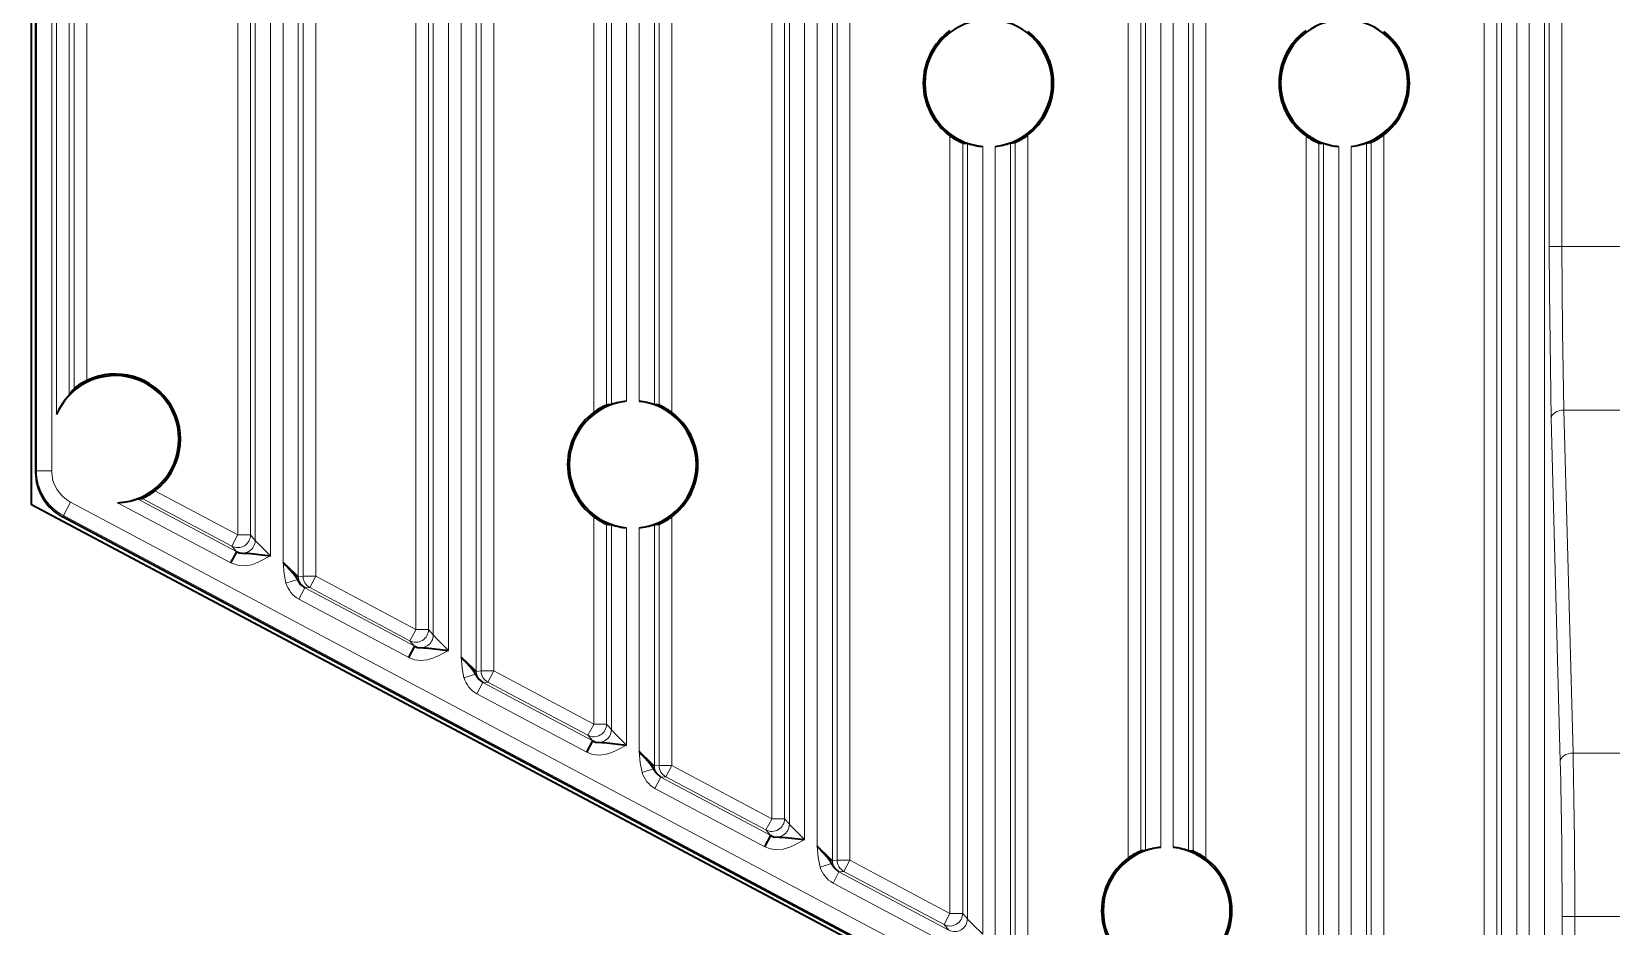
# Model space of a CAD drawing. Extents: x -45 to 645, y -160 to 467.
# Drawn here: x 17 to 79.1, y 161.9 to 197.1 of the extents above; entities that cross this region are included whole.
import ezdxf

# ---------------------------------------------------------------- set-up
doc = ezdxf.new("R2010")
doc.units = 0

msp = doc.modelspace()

# ---------------------------------------------------------------- linework, layer by layer
at = {"color": 7, "lineweight": 13}
for p, q in [((39.079, 182.133), (39.079, 234.624)), ((39.578, 234.624), (39.578, 182.419)), ((41.642, 182.416), (41.642, 234.624)), ((42.142, 234.624), (42.142, 182.128)), ((39.765, 182.437), (39.765, 230.045)), ((40.365, 182.566), (40.365, 230.045)), ((40.856, 230.011), (40.856, 182.566)), ((41.456, 230.011), (41.456, 182.435)), ((35.142, 218.056), (35.142, 171.964)), ((49.142, 218.069), (49.142, 164.522)), ((63.142, 218.032), (63.142, 164.58)), ((77.142, 218.234), (77.142, 188.65)), ((32.079, 173.593), (32.079, 217.996)), ((32.578, 217.721), (32.578, 173.593)), ((32.765, 173.376), (32.765, 217.706)), ((33.365, 172.771), (33.365, 217.586)), ((33.856, 217.594), (33.856, 172.509)), ((34.456, 217.735), (34.456, 171.946)), ((34.642, 171.964), (34.642, 217.757)), ((46.079, 166.15), (46.079, 217.985)), ((46.578, 217.715), (46.578, 166.15)), ((46.765, 165.934), (46.765, 217.701)), ((47.365, 165.328), (47.365, 217.585)), ((47.856, 217.596), (47.856, 165.067)), ((48.456, 217.741), (48.456, 164.503)), ((48.642, 164.522), (48.642, 217.764)), ((60.079, 164.594), (60.079, 218.018)), ((60.578, 217.735), (60.578, 164.878)), ((60.765, 164.896), (60.765, 217.717)), ((61.365, 165.023), (61.365, 217.589)), ((61.856, 217.591), (61.856, 165.021)), ((62.456, 217.723), (62.456, 164.889)), ((62.642, 164.869), (62.642, 217.743)), ((74.079, 155.147), (74.079, 217.863)), ((74.578, 217.645), (74.578, 155.147)), ((74.765, 155.138), (74.765, 217.646)), ((75.365, 155.777), (75.365, 217.578)), ((75.856, 150.431), (75.856, 217.627)), ((76.456, 150.431), (76.456, 217.823)), ((76.642, 188.65), (76.642, 217.863)), ((18.642, 183.059), (18.642, 203.798)), ((19.142, 203.816), (19.142, 183.382)), ((17.16, 201.289), (17.16, 179.835)), ((17.76, 201.288), (17.76, 179.835)), ((25.079, 177.314), (25.079, 197.995)), ((25.578, 197.721), (25.578, 177.314)), ((25.765, 177.097), (25.765, 197.705)), ((26.365, 176.492), (26.365, 197.586)), ((26.856, 197.595), (26.856, 176.231)), ((27.456, 197.735), (27.456, 175.667)), ((27.642, 175.685), (27.642, 197.757)), ((28.142, 198.057), (28.142, 175.685)), ((53.079, 162.429), (53.079, 193.01)), ((53.578, 192.729), (53.578, 162.429)), ((53.765, 162.212), (53.765, 192.712)), ((54.365, 161.607), (54.365, 192.588)), ((54.856, 192.592), (54.856, 161.345)), ((55.456, 192.728), (55.456, 160.782)), ((55.642, 160.8), (55.642, 192.748)), ((56.142, 193.042), (56.142, 160.8)), ((67.079, 154.986), (67.079, 193.002)), ((67.578, 192.725), (67.578, 154.986)), ((67.765, 154.77), (67.765, 192.709)), ((68.365, 154.164), (68.365, 192.587)), ((68.856, 192.593), (68.856, 153.903)), ((69.456, 192.732), (69.456, 153.34)), ((69.642, 153.358), (69.642, 192.753)), ((70.142, 193.05), (70.142, 153.358)), ((18.502, 178.599), (73.8, 149.195)), ((18.22, 178.07), (73.519, 148.666)), ((77.145, 104.749), (77.145, 162.302))]:
    msp.add_line(p, q, dxfattribs=at)
at = {"color": 7, "lineweight": 35}
for p, q in [((16.97, 178.498), (16.97, 201.571)), ((17.127, 201.451), (17.127, 179.783)), ((75.807, 147.22), (16.97, 178.498)), ((73.571, 148.575), (18.188, 178.017))]:
    msp.add_line(p, q, dxfattribs=at)
at = {"color": 7, "lineweight": 13, "ltscale": 0.480886}
msp.add_line((17.953, 182.043), (17.953, 201.278), dxfattribs=at)
at = {"color": 7, "lineweight": 13, "ltscale": 0.461649}
msp.add_line((18.453, 182.812), (18.453, 201.278), dxfattribs=at)
at = {"color": 7, "lineweight": 13, "ltscale": 0.012494}
for p, q in [((77.142, 188.65), (76.642, 188.65)), ((25.578, 177.314), (25.079, 177.314)), ((27.642, 175.685), (28.142, 175.685)), ((32.578, 173.593), (32.079, 173.593)), ((34.642, 171.964), (35.142, 171.964)), ((39.578, 169.871), (39.079, 169.871)), ((41.642, 168.243), (42.142, 168.243)), ((46.578, 166.15), (46.079, 166.15)), ((48.642, 164.522), (49.142, 164.522)), ((53.578, 162.429), (53.079, 162.429)), ((77.645, 162.302), (77.145, 162.302))]:
    msp.add_line(p, q, dxfattribs=at)
at = {"color": 7, "lineweight": 13, "ltscale": 0.161614}
msp.add_line((83.607, 188.65), (77.142, 188.65), dxfattribs=at)
at = {"color": 7, "lineweight": 13, "ltscale": 0.157754}
msp.add_line((83.53, 182.222), (77.219, 182.222), dxfattribs=at)
at = {"color": 7, "lineweight": 13, "ltscale": 0.33741}
for p, q in [((77.219, 182.222), (77.575, 168.73)), ((77.075, 168.409), (76.72, 181.9))]:
    msp.add_line(p, q, dxfattribs=at)
at = {"color": 7, "lineweight": 35, "ltscale": 0.001059}
msp.add_line((22.759, 181.12), (22.76, 181.078), dxfattribs=at)
at = {"color": 7, "lineweight": 13, "ltscale": 0.001542}
msp.add_line((17.127, 179.783), (17.16, 179.835), dxfattribs=at)
at = {"color": 7, "lineweight": 13, "ltscale": 0.014998}
msp.add_line((17.16, 179.835), (17.76, 179.835), dxfattribs=at)
at = {"color": 7, "lineweight": 13, "ltscale": 0.092287}
msp.add_line((21.819, 179.047), (25.079, 177.314), dxfattribs=at)
at = {"color": 7, "lineweight": 13, "ltscale": 0.014992}
msp.add_line((18.22, 178.07), (18.502, 178.599), dxfattribs=at)
at = {"color": 7, "lineweight": 13, "ltscale": 0.126204}
msp.add_line((20.344, 178.579), (24.802, 176.21), dxfattribs=at)
at = {"color": 7, "lineweight": 13, "ltscale": 0.110662}
msp.add_line((21.128, 178.729), (25.036, 176.651), dxfattribs=at)
at = {"color": 7, "lineweight": 13, "ltscale": 0.09994}
msp.add_line((24.844, 176.872), (21.314, 178.749), dxfattribs=at)
at = {"color": 7, "lineweight": 13, "ltscale": 0.001547}
msp.add_line((18.188, 178.017), (18.22, 178.07), dxfattribs=at)
at = {"color": 7, "lineweight": 13, "ltscale": 0.203797}
msp.add_line((39.079, 169.871), (39.079, 178.023), dxfattribs=at)
at = {"color": 7, "lineweight": 13, "ltscale": 0.19665}
msp.add_line((39.578, 177.737), (39.578, 169.871), dxfattribs=at)
at = {"color": 7, "lineweight": 13, "ltscale": 0.2016}
msp.add_line((39.765, 169.655), (39.765, 177.719), dxfattribs=at)
at = {"color": 7, "lineweight": 13, "ltscale": 0.23741}
msp.add_line((41.456, 177.721), (41.456, 168.225), dxfattribs=at)
at = {"color": 7, "lineweight": 13, "ltscale": 0.23743}
msp.add_line((41.642, 168.243), (41.642, 177.74), dxfattribs=at)
at = {"color": 7, "lineweight": 13, "ltscale": 0.244623}
msp.add_line((42.142, 178.028), (42.142, 168.243), dxfattribs=at)
at = {"color": 7, "lineweight": 13, "ltscale": 0.012165}
for p, q in [((24.844, 176.872), (25.072, 177.302)), ((39.072, 169.86), (38.844, 169.43))]:
    msp.add_line(p, q, dxfattribs=at)
at = {"color": 7, "lineweight": 13, "ltscale": 0.000333}
for p, q in [((25.079, 177.314), (25.072, 177.302)), ((39.079, 169.871), (39.072, 169.86)), ((46.079, 166.15), (46.072, 166.138))]:
    msp.add_line(p, q, dxfattribs=at)
at = {"color": 7, "lineweight": 13, "ltscale": 0.007143}
for p, q in [((25.578, 177.314), (25.765, 177.097)), ((25.031, 176.656), (24.844, 176.872)), ((32.578, 173.593), (32.765, 173.376)), ((32.031, 172.935), (31.844, 173.151)), ((39.578, 169.871), (39.765, 169.655)), ((39.031, 169.213), (38.844, 169.43)), ((46.578, 166.15), (46.765, 165.934)), ((46.031, 165.492), (45.844, 165.709)), ((53.578, 162.429), (53.765, 162.212)), ((53.031, 161.771), (52.844, 161.987))]:
    msp.add_line(p, q, dxfattribs=at)
at = {"color": 7, "lineweight": 13, "ltscale": 0.213513}
msp.add_line((40.365, 169.049), (40.365, 177.59), dxfattribs=at)
at = {"color": 7, "lineweight": 13, "ltscale": 0.22006}
msp.add_line((40.856, 177.59), (40.856, 168.788), dxfattribs=at)
at = {"color": 7, "lineweight": 35, "ltscale": 0.012498}
for p, q in [((24.802, 176.21), (25.036, 176.651)), ((31.802, 172.489), (32.036, 172.93)), ((38.802, 168.767), (39.037, 169.208)), ((45.802, 165.046), (46.037, 165.487))]:
    msp.add_line(p, q, dxfattribs=at)
at = {"color": 7, "lineweight": 13, "ltscale": 0.000186}
msp.add_line((25.031, 176.656), (25.036, 176.651), dxfattribs=at)
at = {"color": 7, "lineweight": 35, "ltscale": 0.02211}
msp.add_line((25.486, 176.588), (26.365, 176.492), dxfattribs=at)
at = {"color": 7, "lineweight": 13, "ltscale": 0.011919}
for p, q in [((26.971, 175.413), (27.426, 175.556)), ((33.971, 171.691), (34.426, 171.835)), ((40.971, 167.97), (41.426, 168.114)), ((47.971, 164.249), (48.426, 164.393))]:
    msp.add_line(p, q, dxfattribs=at)
at = {"color": 7, "lineweight": 13, "ltscale": 0.004685}
for p, q in [((27.456, 175.667), (27.642, 175.685)), ((27.907, 175.244), (27.721, 175.226)), ((34.456, 171.946), (34.642, 171.964)), ((34.907, 171.523), (34.721, 171.504)), ((41.456, 168.225), (41.642, 168.243)), ((41.907, 167.801), (41.721, 167.783)), ((48.456, 164.503), (48.642, 164.522)), ((48.907, 164.08), (48.721, 164.062))]:
    msp.add_line(p, q, dxfattribs=at)
at = {"color": 7, "lineweight": 13, "ltscale": 0.012498}
for p, q in [((27.481, 174.786), (27.715, 175.227)), ((28.142, 175.685), (27.907, 175.244)), ((34.481, 171.064), (34.715, 171.506)), ((35.142, 171.964), (34.907, 171.523)), ((41.481, 167.343), (41.715, 167.785)), ((42.142, 168.243), (41.907, 167.801)), ((48.481, 163.622), (48.715, 164.063)), ((49.142, 164.522), (48.907, 164.08))]:
    msp.add_line(p, q, dxfattribs=at)
at = {"color": 7, "lineweight": 13, "ltscale": 0.000149}
for p, q in [((27.715, 175.227), (27.721, 175.226)), ((34.715, 171.506), (34.721, 171.504)), ((41.715, 167.785), (41.721, 167.783)), ((48.715, 164.063), (48.721, 164.062))]:
    msp.add_line(p, q, dxfattribs=at)
at = {"color": 7, "lineweight": 13, "ltscale": 0.122343}
for p, q in [((27.715, 175.227), (32.036, 172.93)), ((27.481, 174.786), (31.802, 172.489)), ((34.481, 171.064), (38.802, 168.767)), ((41.481, 167.343), (45.802, 165.046)), ((48.481, 163.622), (52.802, 161.325))]:
    msp.add_line(p, q, dxfattribs=at)
at = {"color": 7, "lineweight": 13, "ltscale": 0.111457}
for p, q in [((31.844, 173.151), (27.907, 175.244)), ((28.142, 175.685), (32.079, 173.593))]:
    msp.add_line(p, q, dxfattribs=at)
at = {"color": 7, "lineweight": 13, "ltscale": 0.012166}
for p, q in [((31.844, 173.151), (32.072, 173.581)), ((45.844, 165.709), (46.072, 166.138)), ((53.072, 162.417), (52.844, 161.987))]:
    msp.add_line(p, q, dxfattribs=at)
at = {"color": 7, "lineweight": 13, "ltscale": 0.000332}
for p, q in [((32.079, 173.593), (32.072, 173.581)), ((53.079, 162.429), (53.072, 162.417))]:
    msp.add_line(p, q, dxfattribs=at)
at = {"color": 7, "lineweight": 13, "ltscale": 0.000185}
msp.add_line((32.031, 172.935), (32.036, 172.93), dxfattribs=at)
at = {"color": 7, "lineweight": 35, "ltscale": 0.022109}
msp.add_line((32.486, 172.867), (33.365, 172.771), dxfattribs=at)
at = {"color": 7, "lineweight": 13, "ltscale": 0.12237}
for p, q in [((34.715, 171.506), (39.037, 169.208)), ((41.715, 167.785), (46.037, 165.487)), ((48.715, 164.063), (53.037, 161.766))]:
    msp.add_line(p, q, dxfattribs=at)
at = {"color": 7, "lineweight": 13, "ltscale": 0.111456}
for p, q in [((38.844, 169.43), (34.907, 171.523)), ((35.142, 171.964), (39.079, 169.871)), ((45.844, 165.709), (41.907, 167.801)), ((42.142, 168.243), (46.079, 166.15)), ((52.844, 161.987), (48.907, 164.08)), ((49.142, 164.522), (53.079, 162.429))]:
    msp.add_line(p, q, dxfattribs=at)
at = {"color": 7, "lineweight": 13, "ltscale": 0.000212}
for p, q in [((39.031, 169.213), (39.037, 169.208)), ((46.031, 165.492), (46.037, 165.487))]:
    msp.add_line(p, q, dxfattribs=at)
at = {"color": 7, "lineweight": 35, "ltscale": 0.022085}
for p, q in [((39.487, 169.145), (40.365, 169.049)), ((46.487, 165.424), (47.365, 165.328))]:
    msp.add_line(p, q, dxfattribs=at)
at = {"color": 7, "lineweight": 13, "ltscale": 0.139965}
msp.add_line((77.575, 168.73), (83.174, 168.73), dxfattribs=at)
at = {"color": 7, "lineweight": 13, "ltscale": 0.136473}
msp.add_line((83.104, 162.302), (77.645, 162.302), dxfattribs=at)
at = {"color": 7, "lineweight": 13}
for points in [[(76.72, 181.9), (76.647, 186.861), (76.642, 188.65)], [(77.142, 188.65), (77.161, 185.321), (77.219, 182.222)], [(26.365, 176.492), (25.96, 176.892), (25.774, 177.085), (25.767, 177.095), (25.765, 177.097)], [(26.365, 176.492), (25.882, 176.238), (25.629, 176.14), (25.374, 176.095), (25.115, 176.106), (24.802, 176.21)], [(26.856, 176.231), (26.898, 175.787), (26.971, 175.413)], [(33.365, 172.771), (32.96, 173.171), (32.774, 173.364), (32.767, 173.374), (32.765, 173.376)], [(31.802, 172.489), (32.027, 172.402), (32.265, 172.371), (32.526, 172.394), (32.785, 172.474), (32.979, 172.563), (33.365, 172.771)], [(33.856, 172.509), (33.898, 172.065), (33.971, 171.691)], [(40.365, 169.049), (39.96, 169.449), (39.774, 169.643), (39.767, 169.652), (39.765, 169.655)], [(38.802, 168.767), (39.027, 168.681), (39.265, 168.65), (39.526, 168.673), (39.785, 168.753), (39.979, 168.842), (40.365, 169.049)], [(40.856, 168.788), (40.898, 168.344), (40.971, 167.97)], [(47.365, 165.328), (46.96, 165.728), (46.774, 165.922), (46.767, 165.931), (46.765, 165.934)], [(45.802, 165.046), (46.027, 164.96), (46.265, 164.928), (46.526, 164.951), (46.785, 165.032), (46.979, 165.121), (47.365, 165.328)], [(47.856, 165.067), (47.898, 164.623), (47.971, 164.249)], [(54.365, 161.607), (53.96, 162.007), (53.774, 162.2), (53.767, 162.21), (53.765, 162.212)]]:
    msp.add_lwpolyline(points, dxfattribs=at)
at = {"color": 7, "lineweight": 35}
for points in [[(25.036, 176.651), (25.145, 176.607), (25.376, 176.587), (25.486, 176.588)], [(27.456, 175.667), (27.454, 175.668), (27.442, 175.677), (27.36, 175.751), (26.856, 176.231)], [(27.426, 175.556), (27.549, 175.366), (27.715, 175.227)], [(32.036, 172.93), (32.145, 172.886), (32.376, 172.866), (32.486, 172.867)], [(34.456, 171.946), (34.454, 171.947), (34.442, 171.955), (34.36, 172.03), (33.856, 172.509)], [(34.427, 171.833), (34.55, 171.643), (34.715, 171.506)], [(39.037, 169.208), (39.146, 169.165), (39.377, 169.145), (39.487, 169.145)], [(41.456, 168.225), (41.454, 168.226), (41.442, 168.234), (41.36, 168.308), (40.856, 168.788)], [(41.427, 168.111), (41.55, 167.922), (41.715, 167.785)], [(46.037, 165.487), (46.146, 165.443), (46.377, 165.424), (46.487, 165.424)], [(48.456, 164.503), (48.454, 164.504), (48.442, 164.513), (48.36, 164.587), (47.856, 165.067)], [(48.427, 164.39), (48.55, 164.201), (48.715, 164.063)]]:
    msp.add_lwpolyline(points, dxfattribs=at)
for centre, radius, start, end in [((54.589, 195.078), 2.5, 95.14646, 264.85372), ((54.589, 195.078), 2.5, 276.13651, 83.86379), ((68.579, 195.078), 2.5, 94.90893, 265.09126), ((68.579, 195.078), 2.5, 276.37454, 83.62573), ((54.589, 195.078), 2.561, 126.13444, 233.86508), ((54.589, 195.078), 2.561, 307.33433, 52.66515), ((68.579, 195.078), 2.561, 125.849, 234.15054), ((68.579, 195.078), 2.561, 307.62536, 52.3741), ((54.56, 195.06), 2.53, 234.15691, 247.16493), ((53.904, 195.273), 2.565, 262.7111, 266.89562), ((54.624, 195.325), 2.75, 251.80435, 264.5915), ((54.55, 195.322), 2.747, 276.39689, 289.2441), ((55.271, 195.271), 2.55, 274.16812, 278.38466), ((54.712, 194.897), 2.342, 293.40632, 307.61935), ((68.552, 195.063), 2.533, 234.45502, 247.40875), ((67.893, 195.274), 2.568, 262.97206, 267.14923), ((68.613, 195.326), 2.75, 252.05516, 264.82863), ((68.539, 195.322), 2.747, 276.6345, 289.49706), ((69.259, 195.271), 2.547, 274.42554, 278.65013), ((68.705, 194.894), 2.338, 293.64921, 307.92897), ((20.26, 181.078), 2.5, 0.97074, 157.30419), ((20.166, 181.249), 2.366, 115.64283, 130.10461), ((20.26, 181.078), 2.561, 307.51697, 115.86721), ((20.345, 181.032), 2.597, 136.757, 157.1042), ((21.035, 181.022), 3.141, 139.5956, 145.26818), ((40.607, 180.078), 2.561, 126.64794, 233.35157), ((40.607, 180.078), 2.5, 95.5718, 264.42835), ((40.482, 180.268), 2.333, 112.78286, 126.95818), ((39.924, 179.884), 2.558, 93.56009, 97.75808), ((40.644, 179.832), 2.749, 95.83327, 108.64534), ((40.57, 179.832), 2.748, 71.20734, 84.02827), ((40.607, 180.078), 2.5, 275.71077, 84.28958), ((41.291, 179.884), 2.556, 82.08822, 86.2907), ((40.641, 180.104), 2.52, 53.44317, 66.58549), ((40.607, 180.078), 2.561, 306.81624, 53.18326), ((20.26, 181.078), 2.5, 271.9414, 359.99993), ((19.127, 179.782), 2, 179.99188, 241.99698), ((20.376, 180.91), 2.357, 293.46496, 307.75575), ((20.245, 181.205), 2.628, 272.15663, 289.61658), ((20.822, 182.489), 3.772, 274.648, 277.49625), ((40.575, 180.054), 2.522, 233.61957, 246.72815), ((39.924, 180.272), 2.558, 262.24192, 266.43992), ((40.644, 180.324), 2.749, 251.35648, 264.16789), ((40.57, 180.324), 2.748, 275.9719, 288.79244), ((41.291, 180.272), 2.556, 273.7093, 277.91178), ((40.733, 179.889), 2.334, 292.93208, 307.12602), ((13.894, 163.988), 17.829, 41.71887, 43.36451), ((25.662, 174.448), 2.084, 32.14411, 42.38219), ((20.957, 160.333), 17.738, 41.69612, 43.35021), ((32.662, 170.726), 2.084, 32.14412, 42.38218), ((27.894, 156.546), 17.829, 41.71887, 43.36451), ((39.662, 167.005), 2.084, 32.14412, 42.38218), ((34.894, 152.824), 17.829, 41.71887, 43.36451), ((46.662, 163.284), 2.084, 32.14412, 42.38218), ((61.601, 162.534), 2.5, 95.42531, 264.57484), ((61.476, 162.725), 2.333, 112.62559, 126.78147), ((60.917, 162.34), 2.561, 93.40291, 97.59622), ((61.637, 162.288), 2.749, 95.68704, 108.49028), ((61.563, 162.289), 2.748, 71.05198, 83.88196), ((61.601, 162.534), 2.5, 275.85733, 84.14301), ((62.284, 162.34), 2.554, 81.92571, 86.13299), ((61.637, 162.564), 2.516, 53.25252, 66.43932), ((61.601, 162.534), 2.561, 126.47075, 233.52876), ((61.601, 162.534), 2.561, 306.99423, 53.00526)]:
    msp.add_arc(centre, radius, start, end, dxfattribs=at)
at = {"color": 7, "lineweight": 13}
for centre, radius, start, end in [((19.16, 179.836), 2, 180.00491, 241.99464), ((19.166, 179.839), 1.407, 180.15314, 241.8265), ((25.265, 177.098), 0.5, 242.05338, 359.93151), ((25.078, 177.315), 0.5, 300.99986, 359.91886), ((25.078, 177.314), 0.499, 242.05364, 301.01186), ((28.004, 175.728), 1.079, 196.99912, 240.96456), ((27.956, 175.667), 0.5, 180.00012, 241.97), ((28.143, 175.685), 0.5, 180, 241.97014), ((32.078, 173.593), 0.5, 242.0534, 359.93078), ((32.265, 173.377), 0.5, 242.05338, 359.93151), ((35.004, 172.007), 1.079, 196.99912, 240.96456), ((34.956, 171.946), 0.5, 180.00012, 241.97), ((35.143, 171.964), 0.5, 180, 241.97014), ((39.078, 169.872), 0.5, 242.05327, 359.93097), ((39.265, 169.656), 0.5, 242.05338, 359.9315), ((-166.79, 162.633), 243.935, 359.9224, 1.35683), ((-192.671, 162.646), 270.315, 359.92704, 1.2896), ((42.004, 168.286), 1.079, 196.99912, 240.96456), ((41.956, 168.225), 0.5, 180.00012, 241.97), ((42.143, 168.243), 0.5, 180, 241.97014), ((46.078, 166.151), 0.5, 242.0534, 359.93078), ((46.265, 165.934), 0.5, 242.05338, 359.93153), ((49.004, 164.565), 1.079, 196.99912, 240.96456), ((48.956, 164.503), 0.5, 180.00012, 241.97), ((49.143, 164.522), 0.5, 180, 241.97014), ((53.078, 162.43), 0.5, 242.05327, 359.93097), ((53.265, 162.213), 0.5, 242.05338, 359.9315), ((342922.188, 150.97), 342844.539, 179.998106, 180.007754)]:
    msp.add_arc(centre, radius, start, end, dxfattribs=at)
for centre, ratio in [((77.219, 181.9), 0.642657), ((77.575, 168.409), 0.642656)]:
    msp.add_ellipse(centre, major_axis=(0.5, 0.013), ratio=ratio, start_param=1.553851, end_param=3.100583, dxfattribs=at)

doc.saveas('drawing.dxf')
